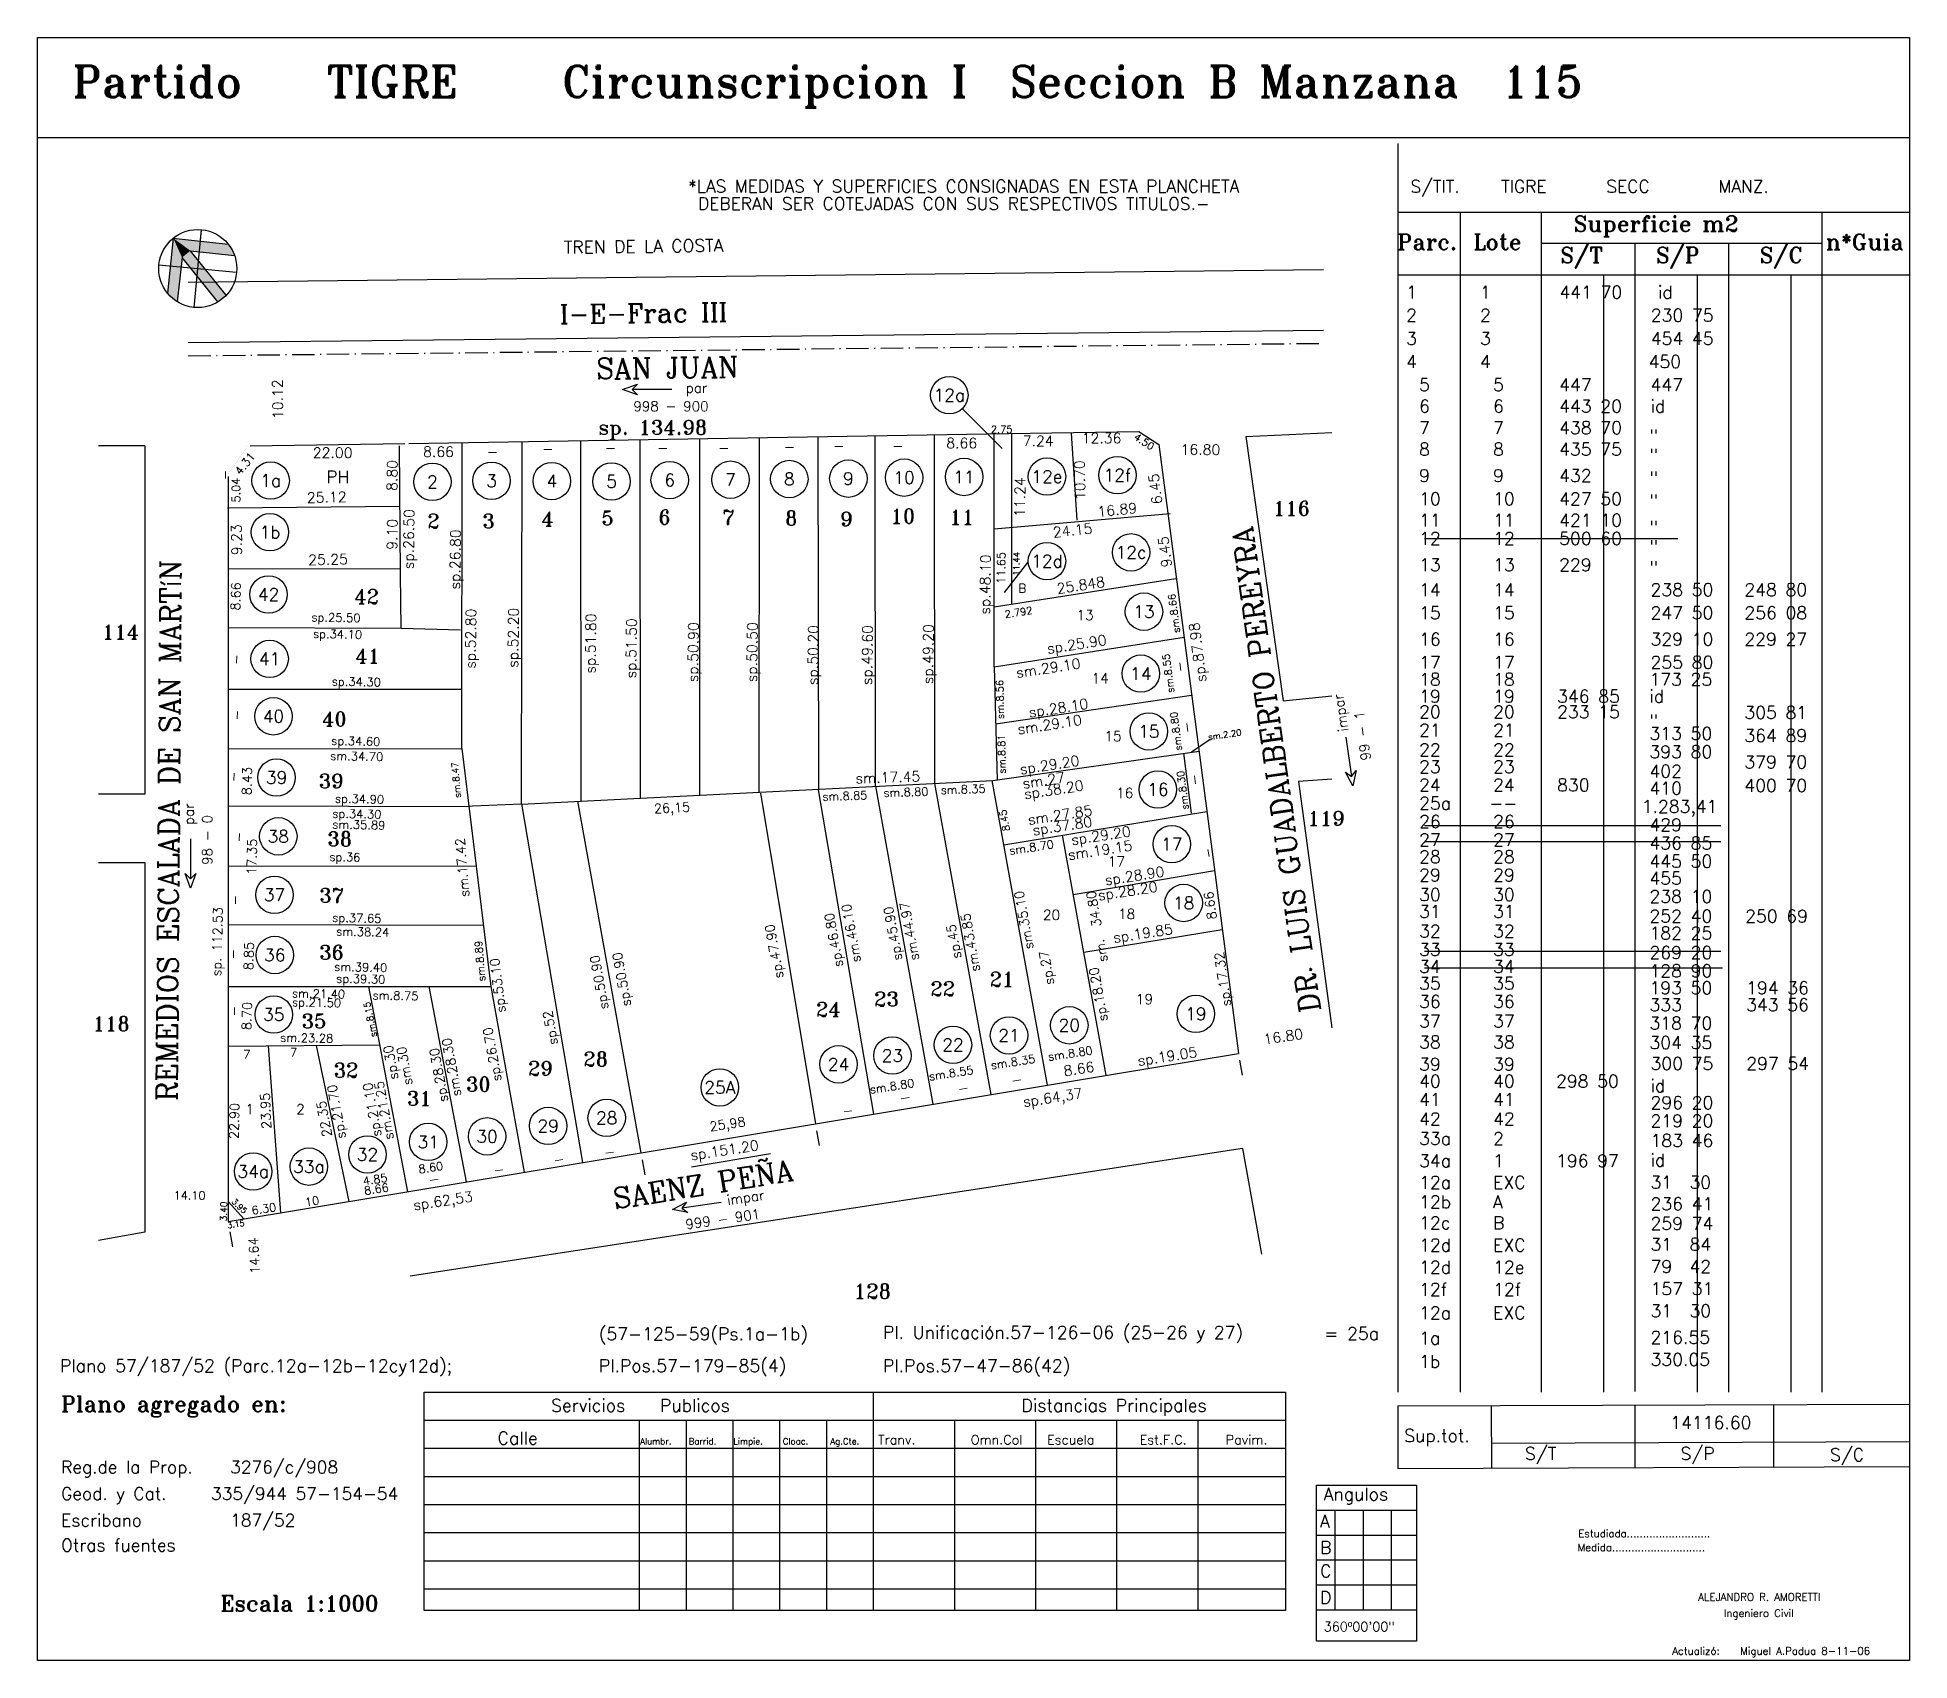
# Model space of a CAD drawing. Extents: x 30330 to 30630, y 63760 to 64020.
import ezdxf
from ezdxf.enums import TextEntityAlignment as Align

# ---------------------------------------------------------------- set-up
doc = ezdxf.new("R2010")
doc.units = 0
doc.linetypes.add('ACAD_ISO10W100', pattern=[18.5, 12, -3, 0.5, -3])
doc.layers.get('0').update_dxf_attribs({"linetype": 'CONTINUOUS'})
for name, color, linetype in [('BORDE', 5, 'CONTINUOUS'), ('FRENTE', 1, 'CONTINUOUS'), ('LOTE', 4, 'CONTINUOUS'), ('MANVEC', 3, 'CONTINUOUS'), ('NORTE', 7, 'CONTINUOUS'), ('RENGLON', 9, 'CONTINUOUS'), ('TEXTO', 7, 'CONTINUOUS')]:
    doc.layers.add(name, color=color, linetype=linetype)
doc.styles.add('ROMANC', font='ROMANC')
doc.styles.get("Standard").update_dxf_attribs({"font": 'romant.shx'})
doc.linetypes.add('TRACKS', pattern='A,3.81,[130,ltypeshp.shx,S=6.35,R=0,X=0,Y=0],3.81', length=7.62)

# ---------------------------------------------------------------- blocks, each defined once
blk = doc.blocks.new('NORTE3')
for p, q in [((0, 1.25), (0, -1.25)), ((0.895, 0.873), (-0.873, 0.895)), ((0.895, 0.873), (0.873, -0.895)), ((-1.25, 0), (1.25, 0)), ((0.304, 0.536), (-1.12, 0.554)), ((-1.007, -0.741), (0.304, 0.536)), ((-0.767, -0.987), (0.544, 0.29)), ((0.544, 0.29), (0.526, -1.134)), ((0.93, 0), (1.25, 0))]:
    blk.add_line(p, q)
blk.add_circle((0, 0), 1.25)
for points in [[(-0.873, 0.895), (-1.12, 0.554), (0.895, 0.873), (0.304, 0.536)], [(0.895, 0.873), (0.304, 0.536), (0.895, 0.873), (0.544, 0.29)], [(0.895, 0.873), (0.544, 0.29), (0.873, -0.895), (0.526, -1.134)], [(0.304, 0.536), (0.544, 0.29), (-1.007, -0.741), (-0.767, -0.987)]]:
    blk.add_solid(points)
blk = doc.blocks.new('NORTE')
at = {"layer": 'NORTE', "xscale": 5, "yscale": 5, "zscale": 5, "rotation": 30.1590934863925}
blk.add_blockref('NORTE3', (0.25, 0.06), dxfattribs=at)
blk = doc.blocks.new('LEYENDA')
at = {"layer": 'TEXTO', "color": 7}
for s, p in [('*LAS MEDIDAS Y SUPERFICIES CONSIGNADAS EN ESTA PLANCHETA', (42.45, -3)), ('DEBERAN SER COTEJADAS CON SUS RESPECTIVOS TITULOS.-', (44, -5.78))]:
    blk.add_text(s, height=2, dxfattribs=at).set_placement(p)
blk = doc.blocks.new('PH')
at = {"color": 7, "insert": (0.29, 1.12), "char_height": 2, "width": 216.4194, "attachment_point": 1}
blk.add_mtext('PH', dxfattribs=at)
blk = doc.blocks.new('centena-flechaizq')
for p, q in [((-7.9, 0), (-5.53, 0.86)), ((-5.53, -0.86), (-7.9, 0)), ((-5.53, 0.86), (-6.39, 0)), ((0, 0), (-6.39, 0)), ((-6.39, 0), (-5.53, -0.86))]:
    blk.add_line(p, q)
for p in [(3.96, 0), (-0.16, -2.69)]:
    blk.add_attdef('0', text='', height=1.58).set_placement(p, align=Align.MIDDLE)
blk = doc.blocks.new('Num-Par')
blk.add_circle((0, 0), 3)
blk.add_attdef('0', text='', height=2).set_placement((0, 0), align=Align.MIDDLE)

msp = doc.modelspace()

# ---------------------------------------------------------------- linework, layer by layer
msp.add_circle((30438.98, 63852.23), 3)
at = {"layer": 'BORDE', "linetype": 'Continuous'}
for p, q in [((30329.62, 63760.42), (30329.62, 64020.42)), ((30329.62, 64020.42), (30629.62, 64020.42)), ((30629.62, 64020.42), (30629.62, 63760.42)), ((30329.62, 64004.42), (30629.62, 64004.42)), ((30547.62, 64003.42), (30547.62, 63803.42)), ((30391.62, 63803.42), (30529.62, 63803.42)), ((30391.62, 63768.42), (30391.62, 63803.42)), ((30463.62, 63768.42), (30463.62, 63803.42)), ((30529.62, 63803.42), (30529.62, 63768.42)), ((30547.62, 63801.21), (30629.62, 63801.51)), ((30547.62, 63801.21), (30547.66, 63791.21)), ((30547.66, 63791.21), (30629.66, 63791.51)), ((30534.62, 63788.53), (30550.62, 63788.53)), ((30534.62, 63763.53), (30534.62, 63788.53)), ((30550.62, 63788.53), (30550.62, 63763.53)), ((30529.62, 63768.42), (30391.62, 63768.42)), ((30550.62, 63763.53), (30534.62, 63763.53)), ((30629.62, 63760.42), (30329.62, 63760.42))]:
    msp.add_line(p, q, dxfattribs=at)
at = {"layer": 'FRENTE', "linetype": 'Continuous', "ltscale": 0.2}
for p, q in [((30389.12, 63955.4), (30481.79, 63956.91)), ((30399.45, 63837.27), (30462.66, 63847.79))]:
    msp.add_line(p, q, dxfattribs=at)
at = {"layer": 'FRENTE', "linetype": 'Continuous'}
for p, q in [((30481.79, 63956.91), (30506.12, 63957.31)), ((30506.12, 63957.31), (30509.35, 63955.23)), ((30363.71, 63954.99), (30388.49, 63955.39)), ((30509.35, 63955.23), (30515.85, 63905.52)), ((30360.17, 63950.08), (30360.17, 63830.73)), ((30462.66, 63847.79), (30502.08, 63854.35)), ((30360.17, 63830.73), (30399.45, 63837.27)), ((30360.17, 63833.95), (30362.72, 63831.16))]:
    msp.add_line(p, q, dxfattribs=at)
at = {"layer": 'FRENTE', "linetype": 'Continuous', "ltscale": 0.202}
for p in [(30515.85, 63905.52), (30502.08, 63854.35)]:
    msp.add_line(p, (30522.11, 63857.69), dxfattribs=at)
at = {"layer": 'FRENTE', "color": 1, "linetype": 'Continuous', "const_width": 0.011}
msp.add_lwpolyline([(30360.17, 63950.08), (30360.18, 63950.61), (30363.44, 63954.99), (30363.71, 63954.99)], dxfattribs=at)
at = {"layer": 'LOTE', "color": 4, "linetype": 'Continuous', "ltscale": 0.2}
for p, q in [((30416.75, 63898.09), (30416.68, 63955.85)), ((30426.27, 63898.57), (30426.24, 63956.01)), ((30435.79, 63899.05), (30435.8, 63956.16)), ((30445.31, 63899.53), (30445.36, 63956.32)), ((30454.83, 63900.01), (30454.75, 63956.47)), ((30463.93, 63900.47), (30463.89, 63956.62)), ((30473.45, 63900.94), (30473.41, 63956.78)), ((30397.62, 63906.5), (30397.71, 63955.54)), ((30407.22, 63897.61), (30407.29, 63955.7)), ((30387.91, 63925.79), (30387.83, 63934.44)), ((30360.17, 63925.92), (30387.91, 63925.79)), ((30482.96, 63919.62), (30482.96, 63928.07)), ((30387.91, 63925.79), (30397.44, 63925.55)), ((30360.17, 63916), (30397.53, 63916.02)), ((30397.62, 63906.5), (30402.29, 63868.42)), ((30407.22, 63897.61), (30453.83, 63899.95)), ((30445.49, 63899.38), (30454.3, 63846.4)), ((30407.22, 63897.61), (30399.33, 63897.27)), ((30407.22, 63897.68), (30416.97, 63840.19)), ((30416.18, 63898.06), (30426.31, 63841.74)), ((30360.17, 63887.66), (30399.92, 63887.73)), ((30402.29, 63868.42), (30407.65, 63838.63)), ((30522.29, 63856.58), (30522.72, 63854.19)), ((30454.48, 63845.29), (30454.88, 63842.9)), ((30426.51, 63840.63), (30426.94, 63838.25)), ((30360.43, 63829.08), (30360.86, 63826.69))]:
    msp.add_line(p, q, dxfattribs=at)
at = {"layer": 'LOTE', "color": 4, "linetype": 'Continuous'}
for p, q in [((30482.96, 63928.07), (30482.94, 63956.93)), ((30485.79, 63929.68), (30485.77, 63956.98)), ((30495.28, 63957.01), (30496.19, 63943.09)), ((30387.83, 63934.44), (30387.64, 63955.01)), ((30360.1, 63945.07), (30387.73, 63945.33)), ((30482.95, 63941.71), (30511.15, 63944.15)), ((30360.17, 63935.34), (30387.82, 63935.32)), ((30482.96, 63929.23), (30512.06, 63933.78)), ((30482.96, 63919.62), (30513.39, 63924.37)), ((30482.96, 63919.62), (30483.41, 63901.51)), ((30483.19, 63910.49), (30514.6, 63915.06)), ((30360.17, 63906.47), (30397.62, 63906.5)), ((30482.74, 63901.41), (30515.78, 63906.1)), ((30453.83, 63899.95), (30482.74, 63901.41)), ((30454.72, 63899.91), (30463.63, 63847.95)), ((30473.18, 63849.54), (30464, 63900.47)), ((30482.46, 63851.09), (30473.45, 63900.94)), ((30491.52, 63852.6), (30482.62, 63901.41)), ((30360.17, 63897.34), (30398.75, 63897.25)), ((30399.33, 63897.27), (30398.75, 63897.25)), ((30484.5, 63891.1), (30517.04, 63896.45)), ((30500.91, 63854.2), (30493.9, 63892.65)), ((30495.63, 63883.15), (30518.28, 63887)), ((30360.17, 63878.34), (30401.09, 63878.22)), ((30497.32, 63873.9), (30519.51, 63877.55)), ((30360.17, 63868.39), (30402.29, 63868.42)), ((30388.98, 63835.53), (30382.71, 63868.4)), ((30392.35, 63868.41), (30398.33, 63837.08)), ((30360.17, 63858.83), (30384.49, 63859.06)), ((30368.65, 63832.14), (30366.66, 63858.89)), ((30379.6, 63833.97), (30374.36, 63858.96))]:
    msp.add_line(p, q, dxfattribs=at)
at = {"layer": 'LOTE', "linetype": 'Continuous'}
msp.add_line((30513.32, 63905.75), (30514.54, 63896.14), dxfattribs=at)
at = {"layer": 'LOTE', "linetype": 'Continuous', "ltscale": 0.2}
msp.add_line((30484.5, 63891.1), (30484.5, 63891.1), dxfattribs=at)
at = {"layer": 'MANVEC', "color": 2, "linetype": 'TRACKS', "ltscale": 0.4}
msp.add_line((30353.79, 63981.23), (30535.74, 63983.23), dxfattribs=at)
at = {"layer": 'MANVEC', "linetype": 'Continuous'}
for p, q in [((30353.79, 63971.56), (30535.74, 63973.55)), ((30523.27, 63956.49), (30537.09, 63957.15)), ((30523.27, 63956.49), (30529.26, 63914.17)), ((30346.81, 63955), (30339.4, 63955)), ((30346.81, 63955), (30346.81, 63899.23)), ((30529.26, 63914.17), (30537.09, 63914.98)), ((30346.81, 63899.23), (30339.4, 63899.23)), ((30537.09, 63901.6), (30531.75, 63901.22)), ((30531.75, 63901.22), (30537.09, 63861.79)), ((30339.4, 63888.27), (30346.81, 63888.27)), ((30346.81, 63888.27), (30346.81, 63829.02)), ((30522.77, 63842.46), (30525.77, 63825.53)), ((30346.81, 63829.02), (30339.4, 63827.71))]:
    msp.add_line(p, q, dxfattribs=at)
at = {"layer": 'MANVEC', "color": 2, "linetype": 'ACAD_ISO10W100', "ltscale": 0.3}
msp.add_line((30353.79, 63969.44), (30535.74, 63971.43), dxfattribs=at)
at = {"layer": 'MANVEC', "linetype": 'Continuous', "ltscale": 0.2}
msp.add_line((30522.77, 63842.46), (30389.35, 63822.02), dxfattribs=at)
at = {"layer": 'RENGLON', "linetype": 'Continuous'}
for p, q in [((30547.62, 63992.42), (30629.62, 63992.42)), ((30557.62, 63992.42), (30557.62, 63803.42)), ((30570.62, 63992.42), (30570.62, 63803.42)), ((30615.62, 63992.42), (30615.62, 63803.42)), ((30570.62, 63987.47), (30615.62, 63987.47)), ((30585.62, 63987.47), (30585.62, 63803.5)), ((30600.62, 63987.47), (30600.62, 63803.42)), ((30547.62, 63982.42), (30629.62, 63982.42)), ((30580.62, 63982.42), (30580.62, 63803.42)), ((30595.62, 63982.42), (30595.62, 63803.42)), ((30610.62, 63982.42), (30610.62, 63803.42)), ((30484.22, 63954.59), (30477.87, 63960.94)), ((30488.29, 63936.32), (30484.57, 63931.52)), ((30517.55, 63907.96), (30514.6, 63905.92)), ((30434.44, 63839.53), (30447.13, 63841.64)), ((30562.62, 63801.26), (30562.66, 63791.26)), ((30585.62, 63801.35), (30585.62, 63791.35)), ((30607.86, 63801.35), (30607.86, 63791.35)), ((30391.62, 63798.92), (30529.62, 63798.92)), ((30426.12, 63768.42), (30426.12, 63798.92)), ((30433.62, 63768.42), (30433.62, 63798.92)), ((30441.12, 63768.42), (30441.12, 63798.92)), ((30448.62, 63768.42), (30448.62, 63798.92)), ((30456.12, 63768.42), (30456.12, 63798.92)), ((30476.62, 63768.42), (30476.62, 63798.92)), ((30489.62, 63768.42), (30489.62, 63798.92)), ((30502.62, 63768.42), (30502.62, 63798.92)), ((30515.62, 63768.42), (30515.62, 63798.92)), ((30391.62, 63794.42), (30529.62, 63794.42)), ((30562.64, 63795.26), (30629.64, 63795.51)), ((30391.62, 63789.92), (30529.62, 63789.92)), ((30391.62, 63785.42), (30529.62, 63785.42)), ((30534.62, 63784.53), (30550.62, 63784.53)), ((30537.62, 63768.53), (30537.62, 63784.53)), ((30542.12, 63768.53), (30542.12, 63784.53)), ((30546.62, 63768.53), (30546.62, 63784.53)), ((30391.62, 63780.92), (30529.62, 63780.92)), ((30534.62, 63780.53), (30550.62, 63780.53)), ((30391.62, 63776.42), (30529.62, 63776.42)), ((30534.62, 63776.53), (30550.62, 63776.53)), ((30391.62, 63771.92), (30529.62, 63771.92)), ((30534.62, 63772.53), (30550.62, 63772.53)), ((30534.62, 63768.53), (30550.62, 63768.53))]:
    msp.add_line(p, q, dxfattribs=at)
at = {"layer": 'TEXTO', "linetype": 'Continuous'}
for p, q in [((30551.91, 63940.17), (30592.54, 63940.17)), ((30551.91, 63894.2), (30599.41, 63894.2)), ((30551.91, 63891.6), (30599.41, 63891.6)), ((30551.91, 63874.04), (30599.41, 63874.04)), ((30551.91, 63871.36), (30599.67, 63871.36))]:
    msp.add_line(p, q, dxfattribs=at)

# ---------------------------------------------------------------- block references
at = {"layer": 'NORTE', "color": 7, "linetype": 'Continuous', "rotation": 54.47519024926584}
msp.add_blockref('NORTE', (30355.22, 63983.17), dxfattribs=at)
at = {"layer": 'TEXTO', "linetype": 'Continuous'}
for name, p in [('LEYENDA', (30391.48, 63998.59)), ('PH', (30375.61, 63949.9))]:
    msp.add_blockref(name, p, dxfattribs=at)
ref = msp.add_blockref('centena-flechaizq', (30431.3, 63964.03), dxfattribs=at)
ref.add_attrib('0', 'par', dxfattribs={"layer": '0', "height": 1.58}).set_placement((30435.26, 63964.03), align=Align.MIDDLE)
ref.add_attrib('0', '998 - 900', dxfattribs={"layer": '0', "height": 1.58}).set_placement((30431.15, 63961.34), align=Align.MIDDLE)
for p, values in [((30475.76, 63963.12), {'0': '12a'}), ((30468.51, 63949.91), {'0': '10'}), ((30478.13, 63950.02), {'0': '11'}), ((30491.41, 63950.08), {'0': '12e'}), ((30502.71, 63950.31), {'0': '12f'}), ((30366.99, 63949.44), {'0': '1a'}), ((30392.92, 63949.24), {'0': '2'}), ((30402.4, 63949.41), {'0': '3'}), ((30412.06, 63949.36), {'0': '4'}), ((30421.63, 63949.3), {'0': '5'}), ((30430.95, 63949.52), {'0': '6'}), ((30440.69, 63949.58), {'0': '7'}), ((30450.12, 63949.69), {'0': '8'}), ((30459.58, 63949.75), {'0': '9'}), ((30366.88, 63941.17), {'0': '1b'}), ((30504.89, 63937.94), {'0': '12c'}), ((30491.41, 63936.54), {'0': '12d'}), ((30366.66, 63931.19), {'0': '42'}), ((30506.96, 63928.44), {'0': '13'}), ((30366.83, 63920.88), {'0': '41'}), ((30506.45, 63918.52), {'0': '14'}), ((30367.44, 63911.68), {'0': '40'}), ((30507.74, 63909.26), {'0': '15'}), ((30367.94, 63901.87), {'0': '39'}), ((30509.19, 63899.95), {'0': '16'}), ((30368.22, 63892.45), {'0': '38'}), ((30511.42, 63891.2), {'0': '17'}), ((30367.61, 63883.08), {'0': '37'}), ((30513.32, 63881.78), {'0': '18'}), ((30367.66, 63873.44), {'0': '36'}), ((30367.5, 63863.9), {'0': '35'}), ((30515.27, 63864.01), {'0': '19'}), ((30485.33, 63860.56), {'0': '21'}), ((30494.99, 63862.18), {'0': '20'}), ((30466.64, 63857.33), {'0': '23'}), ((30476.35, 63859.05), {'0': '22'}), ((30458.01, 63855.93), {'0': '24'}), ((30411.47, 63846.06), {'0': '29'}), ((30420.85, 63847.35), {'0': '28'}), ((30392.25, 63843.5), {'0': '31'}), ((30401.68, 63844.39), {'0': '30'}), ((30373.13, 63839.54), {'0': '33a'}), ((30382.51, 63841.49), {'0': '32'}), ((30364.2, 63838.76), {'0': '34a'})]:
    msp.add_blockref('Num-Par', p, dxfattribs=at).add_auto_attribs(values)
ref = msp.add_blockref('centena-flechaizq', (30539.3, 63908.34), dxfattribs=dict(at, rotation=98.36325857228644))
ref.add_attrib('0', 'impar', dxfattribs={"layer": '0', "height": 1.58, "rotation": 98.3633}).set_placement((30538.72, 63912.25), align=Align.MIDDLE)
ref.add_attrib('0', '99 - 1', dxfattribs={"layer": '0', "height": 1.58, "rotation": 98.3633}).set_placement((30541.98, 63908.57), align=Align.MIDDLE)
ref = msp.add_blockref('centena-flechaizq', (30354.15, 63892.03), dxfattribs=dict(at, rotation=90))
ref.add_attrib('0', 'par', dxfattribs={"layer": '0', "height": 1.58, "rotation": 90}).set_placement((30354.15, 63895.99), align=Align.MIDDLE)
ref.add_attrib('0', '98 - 0', dxfattribs={"layer": '0', "height": 1.58, "rotation": 90}).set_placement((30356.83, 63891.87), align=Align.MIDDLE)
ref = msp.add_blockref('centena-flechaizq', (30439.22, 63833.81), dxfattribs=dict(at, rotation=8.217954529307928))
ref.add_attrib('0', 'impar', dxfattribs={"layer": '0', "height": 1.58, "rotation": 8.218}).set_placement((30443.14, 63834.37), align=Align.MIDDLE)
ref.add_attrib('0', '999 - 901', dxfattribs={"layer": '0', "height": 1.58, "rotation": 8.218}).set_placement((30439.45, 63831.13), align=Align.MIDDLE)

# ---------------------------------------------------------------- texts
msp.add_attdef('25A', text='1', height=2).set_placement((30438.98, 63852.23), align=Align.MIDDLE)
at = {"layer": 'TEXTO', "color": 7, "linetype": 'Continuous'}
for s, height, p in [('Partido   TIGRE    Circunscripcion I  Seccion B Manzana  115', 5, (30335.23, 64010.88)), ('S/TIT.    TIGRE      SECC       MANZ.', 2, (30549.66, 63995.56)), ('Parc.', 2.5, (30547.61, 63986.42)), ('Lote', 2.5, (30559.77, 63986.42)), ('Superficie m2', 2.5, (30575.86, 63989.33)), ('n*Guia', 2.5, (30616.23, 63986.42)), ('S/T', 2.5, (30573.73, 63984.31)), ('S/P', 2.5, (30589.03, 63984.31)), ('S/C', 2.5, (30605.66, 63984.31)), ('   1', 2.025, (30544.44, 63978.6)), ('   1', 2.025, (30556.29, 63978.6)), ('441 70', 2.025, (30573.54, 63978.6)), ('id', 2.025, (30589.34, 63978.6)), ('   2', 2.025, (30544.44, 63974.9)), ('   2', 2.025, (30556.29, 63974.9)), ('230 75', 2.025, (30588.18, 63974.9)), ('   3', 2.025, (30544.44, 63971.19)), ('   3', 2.025, (30556.29, 63971.19)), ('454 45', 2.025, (30588.18, 63971.19)), ('   4', 2.025, (30544.44, 63967.48)), ('   4', 2.025, (30556.29, 63967.48)), ('450 ', 2.025, (30587.84, 63967.48)), ('5', 2.02, (30551.05, 63963.78)), ('5', 2.02, (30562.91, 63963.78)), ('447', 2.025, (30573.5, 63963.78)), ('447 ', 2.025, (30588.14, 63963.78)), ('6', 2.02, (30551.05, 63960.34)), ('6', 2.02, (30562.91, 63960.34)), ('443 20', 2.025, (30573.5, 63960.34)), ('id', 2.025, (30588.14, 63960.34)), ('sp. 134.98', 2.31, (30419.53, 63956.8)), ('7', 2.02, (30551.05, 63956.9)), ('7', 2.02, (30562.91, 63956.9)), ('438 70', 2.025, (30573.5, 63956.9)), ('"', 2.02, (30587.97, 63955.62)), ('8', 2.02, (30551.05, 63953.45)), ('8', 2.02, (30562.91, 63953.45)), ('435 75', 2.025, (30573.5, 63953.45)), ('"', 2.02, (30587.97, 63952.52)), ('9', 2.02, (30551.05, 63949.22)), ('9', 2.02, (30562.91, 63949.22)), ('432 ', 2.025, (30573.5, 63949.22)), ('"', 2.02, (30587.97, 63948.86)), ('10', 2.025, (30551.05, 63945.51)), ('10', 2.025, (30562.91, 63945.51)), ('427 50', 2.025, (30573.5, 63945.51)), ('"', 2.02, (30587.97, 63945.2)), ('2', 2.31, (30392.09, 63941.82)), ('3', 2.31, (30400.92, 63941.82)), ('4', 2.31, (30410.38, 63942.13)), ('5', 2.31, (30419.99, 63942.28)), ('6', 2.31, (30429.13, 63942.43)), ('7', 2.31, (30439.36, 63942.43)), ('8', 2.31, (30449.44, 63942.28)), ('9', 2.31, (30458.27, 63942.13)), ('10', 2.31, (30466.33, 63942.59)), ('11', 2.31, (30475.78, 63942.43)), ('116', 2.31, (30527.64, 63943.84)), ('11', 2.025, (30551.05, 63942.07)), ('11', 2.025, (30562.91, 63942.07)), ('421 10', 2.025, (30573.5, 63942.07)), ('12', 2.025, (30551.05, 63939.16)), ('12', 2.025, (30562.91, 63939.16)), ('500 60', 2.025, (30573.5, 63939.16)), ('"', 2.02, (30587.97, 63940.97)), ('"', 2.02, (30587.97, 63937.87)), ('13', 2.025, (30551.05, 63934.93)), ('13', 2.025, (30562.91, 63934.93)), ('229', 2.025, (30573.5, 63934.93)), ('"', 2.02, (30587.97, 63934.49)), ('42', 2.31, (30380.39, 63929.71)), ('B', 1.39, (30486.85, 63931.49)), ('14', 2.025, (30551.05, 63930.95)), ('14', 2.025, (30562.91, 63930.95)), ('238 50', 2.025, (30588.14, 63930.95)), ('248 80', 2.025, (30603.18, 63930.95)), ('15', 2.025, (30551.05, 63927.25)), ('15', 2.025, (30562.91, 63927.25)), ('247 50', 2.025, (30588.14, 63927.25)), ('256 08', 2.025, (30603.18, 63927.25)), ('114', 2.31, (30339.97, 63924.02)), ('13', 1.617, (30496.13, 63927.09)), ('16', 2.025, (30551.05, 63923.01)), ('16', 2.025, (30562.91, 63923.01)), ('329 10', 2.025, (30588.14, 63923.01)), ('229 27', 2.025, (30603.18, 63923.01)), ('41', 2.31, (30380.56, 63920.19)), ('17', 2.025, (30551.05, 63919.31)), ('17', 2.025, (30562.91, 63919.31)), ('255 80', 2.025, (30588.14, 63919.31)), ('14', 1.617, (30498.54, 63916.96)), ('18', 2.025, (30551.05, 63916.59)), ('18', 2.025, (30562.91, 63916.59)), ('173 25', 2.025, (30587.97, 63916.59)), ('19', 2.025, (30551.05, 63913.87)), ('19', 2.025, (30562.91, 63913.87)), ('346 85', 2.025, (30573.17, 63913.87)), ('id', 2.025, (30587.97, 63913.87)), ('40', 2.31, (30375.22, 63910.09)), ('20', 2.025, (30551.05, 63911.37)), ('20', 2.025, (30562.91, 63911.37)), ('233 15', 2.025, (30573.17, 63911.37)), ('"', 2.02, (30587.97, 63909.97)), ('305 81', 2.025, (30603.18, 63911.28)), ('15', 1.617, (30500.6, 63907.69)), ('21', 2.025, (30551.05, 63908.44)), ('21', 2.025, (30562.91, 63908.44)), ('313 50', 2.025, (30587.97, 63907.92)), ('364 89', 2.025, (30603.18, 63907.57)), ('22', 2.025, (30551.05, 63905.3)), ('22', 2.025, (30562.91, 63905.3)), ('393 80', 2.025, (30587.97, 63904.99)), ('379 70', 2.025, (30603.18, 63903.34)), ('39', 2.31, (30374.7, 63900.15)), ('23', 2.025, (30551.05, 63902.59)), ('23', 2.025, (30562.91, 63902.59)), ('402 ', 2.025, (30587.97, 63901.86)), ('16', 1.617, (30502.49, 63898.59)), ('24', 2.025, (30551.05, 63899.66)), ('24', 2.025, (30562.91, 63899.66)), ('830', 2.025, (30573.17, 63899.66)), ('410 ', 2.025, (30587.97, 63899.14)), ('400 70', 2.025, (30603.18, 63899.58)), ('119', 2.31, (30533.17, 63894.18)), ('25a', 2.025, (30551.05, 63896.73)), ('26', 2.025, (30551.05, 63893.81)), ('--', 2.025, (30562.29, 63896.73)), ('26', 2.025, (30562.91, 63893.81)), ('1.283,41', 2.025, (30586.73, 63896.22)), ('38', 2.31, (30376.08, 63890.89)), ('27', 2.025, (30551.05, 63890.88)), ('27', 2.025, (30562.91, 63890.88)), ('429', 2.025, (30587.97, 63893.29)), ('28', 2.025, (30551.05, 63888.17)), ('28', 2.025, (30562.91, 63888.17)), ('436 85', 2.025, (30587.97, 63890.36)), ('17', 1.617, (30501.14, 63887.63)), ('29', 2.025, (30551.05, 63885.24)), ('29', 2.025, (30562.91, 63885.24)), ('445 50', 2.025, (30587.97, 63887.44)), ('37', 2.31, (30374.79, 63881.84)), ('30', 2.025, (30551.05, 63882.1)), ('30', 2.025, (30562.91, 63882.1)), ('455', 2.025, (30587.97, 63884.72)), ('18', 1.617, (30502.79, 63879.21)), ('31', 2.025, (30551.05, 63879.39)), ('31', 2.025, (30562.91, 63879.39)), ('238 10', 2.025, (30587.97, 63881.8)), ('20', 1.617, (30490.76, 63879.06)), ('32', 2.025, (30551.05, 63876.25)), ('32', 2.025, (30562.91, 63876.25)), ('252 40', 2.025, (30587.97, 63878.66)), ('182 25', 2.025, (30587.97, 63875.94)), ('250 69', 2.025, (30603.31, 63878.66)), ('36', 2.31, (30374.77, 63872.71)), ('33', 2.025, (30551.05, 63873.33)), ('33', 2.025, (30562.91, 63873.33)), ('269 20', 2.025, (30587.97, 63872.81)), ('34', 2.025, (30551.05, 63870.61)), ('34', 2.025, (30562.91, 63870.61)), ('128 90', 2.025, (30587.97, 63869.88)), ('22', 2.31, (30472.73, 63866.91)), ('21', 2.31, (30482.21, 63868.41)), ('35', 2.025, (30551.05, 63867.89)), ('35', 2.025, (30562.91, 63867.89)), ('193 50', 2.025, (30587.97, 63867.16)), ('194 36', 2.025, (30603.46, 63867.16)), ('24', 2.31, (30454.39, 63863.6)), ('23', 2.31, (30463.71, 63865.25)), ('19', 1.617, (30505.65, 63865.55)), ('36', 2.025, (30551.05, 63864.97)), ('36', 2.025, (30562.91, 63864.97)), ('333', 2.025, (30587.97, 63864.45)), ('343 56', 2.025, (30603.46, 63864.45)), ('118', 2.31, (30338.47, 63861.28)), ('35', 2.31, (30371.94, 63861.7)), ('37', 2.025, (30551.05, 63861.83)), ('37', 2.025, (30562.91, 63861.83)), ('318 70', 2.025, (30587.97, 63861.52)), ('38', 2.025, (30551.05, 63858.49)), ('38', 2.025, (30562.91, 63858.49)), ('304 35', 2.025, (30587.97, 63858.39)), ('28', 2.31, (30417.1, 63855.64)), ('39', 2.025, (30551.05, 63854.93)), ('39', 2.025, (30562.91, 63854.93)), ('300 75', 2.025, (30588.14, 63855.04)), ('297 54', 2.025, (30603.48, 63855.04)), ('32', 2.31, (30377.1, 63853.84)), ('30', 2.31, (30398.3, 63851.59)), ('29', 2.31, (30408.23, 63854.14)), ('40', 2.025, (30551.05, 63852.22)), ('40', 2.025, (30562.91, 63852.22)), ('298 50', 2.025, (30573, 63852.22)), ('31', 2.31, (30388.83, 63849.33)), ('41', 2.025, (30551.05, 63849.29)), ('41', 2.025, (30562.91, 63849.29)), ('id', 2.025, (30588.14, 63851.49)), ('1', 1.62, (30362.95, 63847.92)), ('2', 1.62, (30371.07, 63847.92)), ('42', 2.025, (30551.05, 63846.16)), ('42', 2.025, (30562.91, 63846.16)), ('296 20', 2.025, (30588.14, 63848.77)), ('219 20', 2.025, (30588.14, 63845.85)), ('33a', 2.025, (30551.05, 63843.02)), ('2', 2.02, (30562.91, 63843.02)), ('183 46', 2.025, (30588.14, 63842.71)), ('34a', 2.025, (30551.05, 63839.47)), ('1', 2.02, (30562.91, 63839.47)), ('196 97', 2.025, (30573, 63839.47)), ('id', 2.025, (30588.14, 63839.58)), ('12a', 2.025, (30551.05, 63836.01)), ('EXC', 2.025, (30562.91, 63836.01)), ('31  30', 2.025, (30588.14, 63836.02)), ('12b', 2.025, (30551.05, 63832.87)), ('A', 2.02, (30562.91, 63832.87)), ('236 41', 2.025, (30588.14, 63832.56)), ('12c', 2.025, (30551.05, 63829.53)), ('B', 2.02, (30562.91, 63829.53)), ('259 74', 2.025, (30588.14, 63829.43)), ('12d', 2.025, (30551.05, 63825.97)), ('EXC', 2.025, (30562.91, 63825.97)), ('31  84', 2.025, (30588.14, 63826.08)), ('12d', 2.025, (30551.05, 63822.42)), ('12e', 2.025, (30562.91, 63822.42)), ('79  42', 2.025, (30588.14, 63822.53)), ('12f', 2.025, (30551.05, 63818.87)), ('12f', 2.025, (30562.91, 63818.87)), ('157 31', 2.025, (30588.14, 63818.98)), ('128', 2.31, (30460.46, 63818.44)), ('12a', 2.025, (30551.05, 63815.11)), ('EXC', 2.025, (30562.91, 63815.11)), ('31  30', 2.025, (30588.14, 63815.42)), ('(57-125-59(Ps.1a-1b)', 2.025, (30419.59, 63811.74)), ('Pl. Unificación.57-126-06 (25-26 y 27)', 2.025, (30465.12, 63811.98)), ('= 25a', 2.025, (30535.86, 63811.78)), ('1a', 2.025, (30551.05, 63811.07)), ('216.55', 2.025, (30588.14, 63811.18)), ('Plano 57/187/52 (Parc.12a-12b-12cy12d);', 2.025, (30333.23, 63806.64)), ('Pl.Pos.57-179-85(4)', 2.025, (30419.59, 63806.64)), ('Pl.Pos.57-47-86(42)', 2.025, (30465.12, 63806.64)), ('1b', 2.025, (30551.05, 63807.31)), ('330.05', 2.025, (30588.14, 63807.63)), ('Plano agregado en:', 2.5, (30333.42, 63800.28)), ('Servicios   Publicos', 2.025, (30411.94, 63800.28)), ('Distancias Principales', 2.025, (30487.33, 63800.28)), ('Calle', 2.025, (30403.36, 63795.04)), ('Sup.tot.', 2.025, (30548.67, 63795.44)), ('14116.60', 2.025, (30591.3, 63797.52)), ('Alumbr.', 1, (30426.22, 63795.04)), ('Barrid.', 1, (30434, 63795.04)), ('Limpie.', 1, (30441.15, 63795.04)), ('Cloac.', 1, (30449.08, 63795.04)), ('Ag.Cte.', 1, (30456.7, 63795.04)), ('Tranv.', 1.5, (30464.35, 63795.04)), ('Omn.Col', 1.5, (30479.2, 63795.04)), ('Escuela', 1.5, (30491.43, 63795.04)), ('Est.F.C.', 1.5, (30506.28, 63795.04)), ('Pavim.', 1.5, (30520.06, 63795.04)), ('S/T', 2.025, (30568.03, 63792.56)), ('S/P', 2.025, (30592.95, 63792.56)), ('S/C', 2.025, (30616.91, 63792.37)), ('Reg.de la Prop.   ', 2, (30333.42, 63790.42)), ('3276/c/908', 2, (30360.5, 63790.42)), ('Geod. y Cat.    ', 2, (30333.42, 63786.16)), ('335/944 57-154-54', 2, (30357.44, 63786.16)), ('Angulos', 2.025, (30535.77, 63786.08)), ('Escribano', 2, (30333.42, 63781.9)), ('187/52', 2, (30360.5, 63781.9)), ('A', 2.02, (30535.18, 63781.74)), ('Otras fuentes', 2, (30333.42, 63777.91)), ('B', 2.02, (30535.18, 63777.51)), ('Medida.............................', 1.2, (30576.46, 63777.94)), ('Estudiada..........................', 1.2, (30576.56, 63780.16)), ('C', 2.02, (30535.18, 63773.76)), ('Escala 1:1000', 2.5, (30358.97, 63768.32)), ('D', 2.02, (30535.18, 63769.53)), ('ALEJANDRO R. AMORETTI', 1.2, (30595.78, 63770)), ('Ingeniero Civil', 1.2, (30599.89, 63767.41)), ('360º00\'00"', 1.5, (30535.77, 63765.1)), ('Actualizó: ', 1.2, (30591.62, 63761.36)), ('Miguel A.Padua 8-11-06', 1.2, (30602.51, 63761.36))]:
    msp.add_text(s, height=height, dxfattribs=at).set_placement(p)
at = {"layer": 'TEXTO', "linetype": 'Continuous', "style": 'ROMANC'}
for s, height, rotation, p in [('TREN DE LA COSTA', 2, 0.7378, (30426.77, 63985.97)), ('I-E-Frac III', 3, 0.7378, (30426.77, 63974.78)), ('SAN JUAN', 3.3, 0.7378, (30430.58, 63965.86)), ('REMEDIOS ESCALADA DE SAN MARTíN', 3.3, 89.5734, (30352.32, 63893.39))]:
    msp.add_text(s, height=height, rotation=rotation, dxfattribs=at).set_placement(p, align=Align.CENTER)
at = {"layer": 'TEXTO', "color": 7, "linetype": 'Continuous'}
for s, height, rotation, p in [('10.12', 1.65, 90.8354, (30368.99, 63959.3)), ('8.66', 1.65, 359.9492, (30475.27, 63954.63)), ('2.75', 1.155, 359.9492, (30482.42, 63957.06)), ('7.24', 1.65, 359.9492, (30487.53, 63954.98)), ('12.36', 1.65, 359.9492, (30496.98, 63955.42)), ('4.50', 1.155, 326.1208, (30505.22, 63956.17)), ('4.31', 1.32, 50.8649, (30362.13, 63950.2)), ('22.00', 1.65, 359.9492, (30373.75, 63953.08)), ('8.66', 1.65, 359.9492, (30391.42, 63953.24)), ('-', 1.65, 359.9492, (30401.65, 63953.24)), ('-', 1.65, 359.9492, (30410.48, 63953.7)), ('-', 1.65, 359.9492, (30420.56, 63953.86)), ('-', 1.65, 359.9492, (30428.92, 63953.86)), ('-', 1.65, 359.9492, (30438.69, 63953.86)), ('-', 1.65, 359.9492, (30449.23, 63954.01)), ('-', 1.65, 359.9492, (30457.13, 63954.17)), ('-', 1.65, 359.9492, (30466.59, 63954.17)), ('16.80', 1.65, 359.9492, (30512.83, 63953.57)), ('-', 1.5, 88.5662, (30360.38, 63949.49)), ('8.80', 1.65, 89.2463, (30387.26, 63947.78)), ('11.24', 1.65, 89.2463, (30487.85, 63943.6)), ('10.70', 1.65, 91.328, (30497.57, 63946.34)), ('6.45', 1.65, 97.2711, (30509.9, 63945.74)), ('5.04', 1.32, 90.8354, (30362.12, 63945.93)), ('25.12', 1.65, 1.3546, (30372.82, 63945.87)), ('sp.26.50', 1.65, 89.2463, (30389.89, 63935.24)), ('16.89', 1.65, 6.1789, (30499.6, 63943.59)), ('9.23', 1.65, 90.8354, (30362.39, 63937.49)), ('9.10', 1.65, 89.2463, (30387.26, 63938.35)), ('sp.26.80', 1.65, 89.2463, (30397.33, 63931.99)), ('24.15', 1.65, 6.1789, (30492.45, 63940.32)), ('11.65', 1.32, 89.2463, (30484.68, 63932.89)), ('11.44', 0.99, 89.2463, (30486.97, 63934.19)), ('9.45', 1.65, 97.2711, (30511.45, 63935.68)), ('25.25', 1.65, 1.3546, (30373.03, 63935.9)), ('sp.48.10', 1.65, 89.2463, (30482.27, 63927.97)), ('8.66', 1.502, 88.5662, (30362.09, 63928.61)), ('25.848', 1.65, 8.6652, (30493.11, 63931.29)), ('sp.52.80', 1.65, 89.2463, (30399.81, 63919.3)), ('sp.52.20', 1.65, 89.2463, (30406.63, 63919.45)), ('2.792', 1.155, 8.6652, (30484.75, 63927.44)), ('sm.8.66', 1.155, 97.2711, (30512.75, 63925.11)), ('sp.25.50', 1.351, 358.8568, (30373.51, 63926.9)), ('sp.51.80', 1.65, 89.2463, (30419.03, 63918.52)), ('sp.51.50', 1.65, 89.2463, (30425.54, 63917.75)), ('sp.50.90', 1.65, 89.2463, (30435.46, 63917.13)), ('sp.50.50', 1.65, 89.2463, (30444.91, 63917.13)), ('sp.50.20', 1.65, 89.2463, (30454.68, 63916.67)), ('sp.49.60', 1.65, 89.2463, (30463.36, 63916.67)), ('sp.49.20', 1.65, 89.2463, (30473.12, 63916.82)), ('sp.87.98', 1.65, 97.0908, (30516.97, 63917.25)), ('sp.34.10', 1.351, 358.8568, (30373.77, 63924.24)), ('sp.25.90', 1.65, 8.6652, (30491.56, 63921.69)), ('-', 1.5, 88.5662, (30362.18, 63919.91)), ('sm.29.10', 1.65, 8.6652, (30486.6, 63917.82)), ('sm.8.55', 1.155, 97.2711, (30511.82, 63915.51)), ('-', 1.65, 97.2711, (30513.62, 63918.8)), ('sp.34.30', 1.351, 358.8568, (30376.77, 63916.61)), ('sm.8.56', 1.155, 91.2924, (30484.53, 63911.23)), ('sp.28.10', 1.65, 8.6652, (30488.62, 63911.47)), ('-', 1.5, 88.5662, (30362.27, 63911)), ('sm.29.10', 1.65, 8.6652, (30486.84, 63908.77)), ('sm.8.80', 1.155, 97.2711, (30513.06, 63906.23)), ('sp.34.60', 1.351, 358.8568, (30376.69, 63907.1)), ('sm.8.81', 1.155, 91.2924, (30484.8, 63902.49)), ('-', 1.65, 97.2711, (30514.7, 63909.05)), ('sm.2.20', 0.99, 8.6652, (30517.32, 63907.84)), ('sm.34.70', 1.351, 358.8568, (30376.52, 63904.69)), ('sp.29.20', 1.65, 8.6652, (30487.2, 63902.36)), ('-', 1.5, 88.5662, (30361.75, 63901.14)), ('8.43', 1.502, 88.5662, (30363.89, 63899.03)), ('sm.8.47', 1.051, 94.8432, (30397.48, 63898.66)), ('sm.17.45', 1.65, 1.858, (30460.75, 63900.92)), ('sm.27', 1.65, 8.6652, (30487.62, 63900.08)), ('sm.8.30', 1.155, 97.2711, (30514.14, 63896.78)), ('-', 1.65, 97.2711, (30515.94, 63900.69)), ('sp.34.90', 1.351, 358.8568, (30377.29, 63897.84)), ('sm.8.85', 1.32, 1.858, (30455.46, 63898.15)), ('sm.8.80', 1.32, 1.858, (30465.24, 63898.75)), ('sm.8.35', 1.32, 1.858, (30474.41, 63899.2)), ('sp.38.20', 1.65, 8.6652, (30487.87, 63898.39)), ('sp.34.30', 1.351, 358.8568, (30376.86, 63895.44)), ('26,15', 1.502, 2.959, (30428.47, 63896.13)), ('8.45', 1.155, 100.3729, (30485.48, 63893.38)), ('sm.27.85', 1.65, 8.6652, (30488.5, 63894.27)), ('sm.35.89', 1.351, 358.8568, (30376.86, 63893.71)), ('sp.37.80', 1.65, 8.6652, (30489.24, 63892.59)), ('sp.29.20', 1.65, 8.6652, (30495.43, 63891.04)), ('-', 1.5, 88.5662, (30362.61, 63891.45)), ('17.35', 1.502, 88.5662, (30364.66, 63886.26)), ('sm.17.42', 1.502, 94.8432, (30398.85, 63882.82)), ('sm.8.70', 1.32, 8.6652, (30485.48, 63889.49)), ('sm.19.15', 1.65, 8.6652, (30494.91, 63888.64)), ('-', 1.5, 100.3729, (30518.06, 63889.07)), ('sp.36', 1.351, 358.8568, (30376.39, 63888.51)), ('sp.28.90', 1.65, 8.6652, (30500.82, 63884.6)), ('sm.35.10', 1.502, 100.179, (30489.28, 63874.51)), ('sm.  34.80', 1.502, 99.9128, (30501.15, 63872.46)), ('sp.28.20', 1.65, 8.6652, (30499.71, 63882.16)), ('sp. 112.53', 1.502, 88.5662, (30359.04, 63870.02)), ('-', 1.5, 88.5662, (30361.98, 63881.38)), ('sm.46.10', 1.502, 100.179, (30461.61, 63872.41)), ('sp.45.90', 1.502, 100.179, (30468.23, 63872.71)), ('sm.44.97', 1.502, 100.179, (30470.93, 63872.71)), ('8.66', 1.502, 97.9895, (30518.63, 63879.23)), ('sp.37.65', 1.351, 358.8568, (30376.86, 63878.76)), ('sm.38.24', 1.351, 358.8568, (30377.49, 63876.56)), ('sp.47.90', 1.502, 100.179, (30449.2, 63869.85)), ('sp.46.80', 1.502, 100.179, (30458.75, 63871.66)), ('sp.45', 1.502, 100.179, (30477.7, 63873.01)), ('sm.43.85', 1.502, 100.179, (30480.71, 63870.91)), ('sp.19.85', 1.65, 8.6652, (30502.18, 63875.38)), ('8.85', 1.502, 88.5662, (30364.19, 63871)), ('sm.8.89', 1.201, 94.8432, (30401.41, 63869.28)), ('-', 1.5, 88.5662, (30361.67, 63872.73)), ('sm.39.40', 1.351, 358.8568, (30377.17, 63870.9)), ('sp.53.10', 1.502, 97.0026, (30404.67, 63864.31)), ('sp.50.90', 1.502, 100.179, (30421.16, 63864.9)), ('sp.50.90', 1.502, 100.179, (30424.77, 63865.35)), ('sp.27', 1.502, 100.179, (30492.58, 63868.8)), ('sp.17.32', 1.502, 97.9895, (30520.93, 63865.34)), ('sp.39.30', 1.351, 358.8568, (30377.49, 63869.01)), ('sp.18.20', 1.502, 100.179, (30501.15, 63862.95)), ('sm.21.40', 1.351, 358.8568, (30370.4, 63866.65)), ('sp.21.50', 1.351, 358.8568, (30370.4, 63865.23)), ('sm.8.15', 1.051, 101.3868, (30384.03, 63860.4)), ('sm.8.75', 1.351, 358.8568, (30383.32, 63866.33)), ('-', 1.5, 88.5662, (30361.83, 63863.61)), ('8.70', 1.502, 88.5662, (30363.87, 63861.4)), ('sp.52', 1.502, 100.179, (30413.04, 63859.19)), ('sm.23.28', 1.351, 358.8568, (30368.51, 63859.57)), ('sm.28.30', 1.502, 100.179, (30397.56, 63850.93)), ('sp.26.70', 1.502, 100.179, (30404.02, 63853.33)), ('16.80', 1.65, 8.6652, (30526.26, 63859.09)), ('7', 1.35, 358.8568, (30362.57, 63856.87)), ('7', 1.35, 358.8568, (30370.08, 63857.17)), ('sp.30', 1.502, 100.179, (30387.48, 63853.63)), ('sm.30', 1.502, 100.179, (30389.74, 63852.73)), ('sp.28.30', 1.502, 100.179, (30395.45, 63850.03)), ('sm.8.35', 1.32, 8.6652, (30482.52, 63855.12)), ('sm.8.80', 1.32, 8.6652, (30491.69, 63856.47)), ('sp.19.05', 1.65, 8.6652, (30506.08, 63855.67)), ('sm.8.55', 1.32, 8.6652, (30472.6, 63853.32)), ('8.66', 1.65, 8.6652, (30494.21, 63854.02)), ('23.95', 1.502, 92.6473, (30367.08, 63845.62)), ('sp.21.70', 1.502, 100.179, (30379.06, 63844.17)), ('sp.21.10', 1.502, 100.179, (30384.77, 63844.47)), ('sm.21.25', 1.502, 100.179, (30386.73, 63844.02)), ('sm.8.80', 1.32, 8.6652, (30463.13, 63851.22)), ('-', 1.65, 8.6652, (30477.21, 63851.16)), ('-', 1.65, 8.6652, (30485.79, 63852.51)), ('sp.64,37', 1.65, 8.6652, (30487.71, 63849.08)), ('22.90', 1.502, 88.5662, (30361.83, 63843.94)), ('22.35', 1.502, 100.179, (30376.81, 63844.47)), ('-', 1.65, 8.6652, (30458.72, 63847.56)), ('-', 1.65, 8.6652, (30467.89, 63849.66)), ('25,98', 1.502, 8.6652, (30437.46, 63845.19)), ('-', 1.65, 8.6652, (30420.53, 63840.95)), ('sp.151.20', 1.65, 8.6652, (30434.41, 63840.54)), ('8.60', 1.32, 8.6652, (30390.8, 63838.45)), ('-', 1.65, 8.6652, (30402.79, 63838.1)), ('-', 1.65, 8.6652, (30412.41, 63839.75)), ('4.85', 1.32, 8.6652, (30381.87, 63836.55)), ('8.66', 1.32, 8.6652, (30382.08, 63835)), ('-', 1.65, 8.6652, (30392.41, 63836.59)), ('14.10', 1.32, 359.8895, (30351.46, 63834.27)), ('3.40', 1.051, 88.5662, (30359.96, 63830.78)), ('3.95', 0.924, 315.9617, (30360.67, 63833.85)), ('6.30', 1.32, 8.6652, (30364.04, 63831.84)), ('10', 1.32, 8.6652, (30372.61, 63833.19)), ('sp.62,53', 1.65, 8.6652, (30389.98, 63832.53)), ('3.15', 0.924, 8.6652, (30360.13, 63829.64)), ('14.64', 1.502, 92.9981, (30365.25, 63822.43))]:
    msp.add_text(s, height=height, rotation=rotation, dxfattribs=at).set_placement(p)
at = {"layer": 'TEXTO', "linetype": 'Continuous', "style": 'ROMANC'}
for s, rotation, p in [('DR. LUIS GUADALBERTO PEREYRA', 98.0081, (30535.23, 63864.52)), ('SAENZ PEÑA', 9.1901, (30422.18, 63832.76))]:
    msp.add_text(s, height=3.3, rotation=rotation, dxfattribs=at).set_placement(p)

doc.saveas('drawing.dxf')
